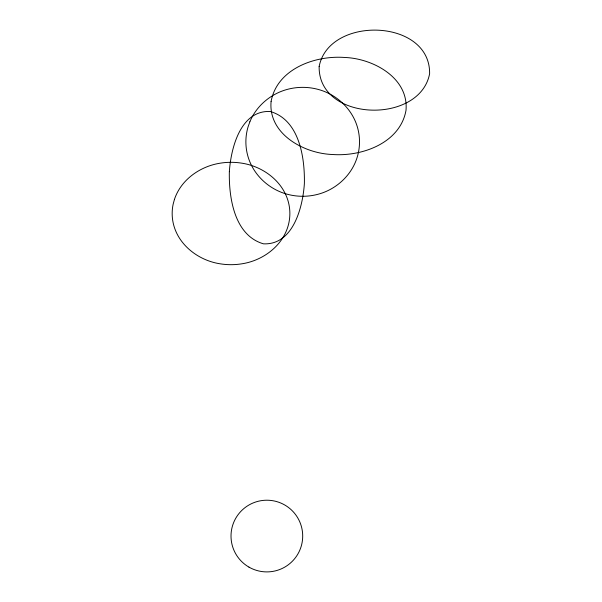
<?xml version="1.0" encoding="UTF-8"?>
<svg xmlns="http://www.w3.org/2000/svg" width="602" height="602" viewBox="0 0 602 602"><rect width="100%" height="100%" fill="white"/><g stroke="black" fill="none" stroke-linecap="round" stroke-linejoin="round"><path stroke-width="0.9" d="M229.347 171.69C228.79 197.682 234.313 235.367 263.473 243.833C293.287 245.217 302.806 207.005 304.371 183.633C304.921 157.634 299.405 119.948 270.245 111.483C240.424 110.106 230.912 148.318 229.347 171.69M271.073 101.603C268.191 134.148 304.048 153.525 332.447 154.496C362.088 156.708 400.164 143.005 406.004 110.354C408.886 77.808 373.029 58.432 344.622 57.468C314.981 55.249 276.912 68.952 271.073 101.603M319.143 66.544C318.225 121.897 419.865 124.862 429.61 73.737C430.528 18.376 328.888 15.411 319.143 66.544M174.437 199.412L173.15 204.183A44.676 44.676 0 0 0 173.15 222.815C177.853 244.946 198.607 260.598 220.309 263.834A67.484 67.484 0 0 0 241.726 263.834C263.428 260.598 284.182 244.946 288.885 222.815A44.676 44.676 0 0 0 288.885 204.183C284.182 182.052 263.428 166.4 241.726 163.157A67.484 67.484 0 0 0 220.309 163.165C200.21 166.257 180.976 179.644 174.437 199.412M249.868 121.77L248.077 126.834A52.336 52.336 0 0 0 248.069 156.806C253.434 174.964 268.891 189.299 287.064 194.183A59.139 59.139 0 0 0 318.33 194.183C336.503 189.299 351.967 174.964 357.317 156.806A52.336 52.336 0 0 0 357.325 126.834C351.959 108.676 336.503 94.341 318.33 89.457A59.139 59.139 0 0 0 287.064 89.457C270.644 93.92 256.377 105.967 249.868 121.77M248.935 567.099A35.842 35.842 0 0 0 302.701 536.058A35.842 35.842 0 0 0 248.935 505.018A35.842 35.842 0 0 0 248.935 567.099"/></g></svg>
